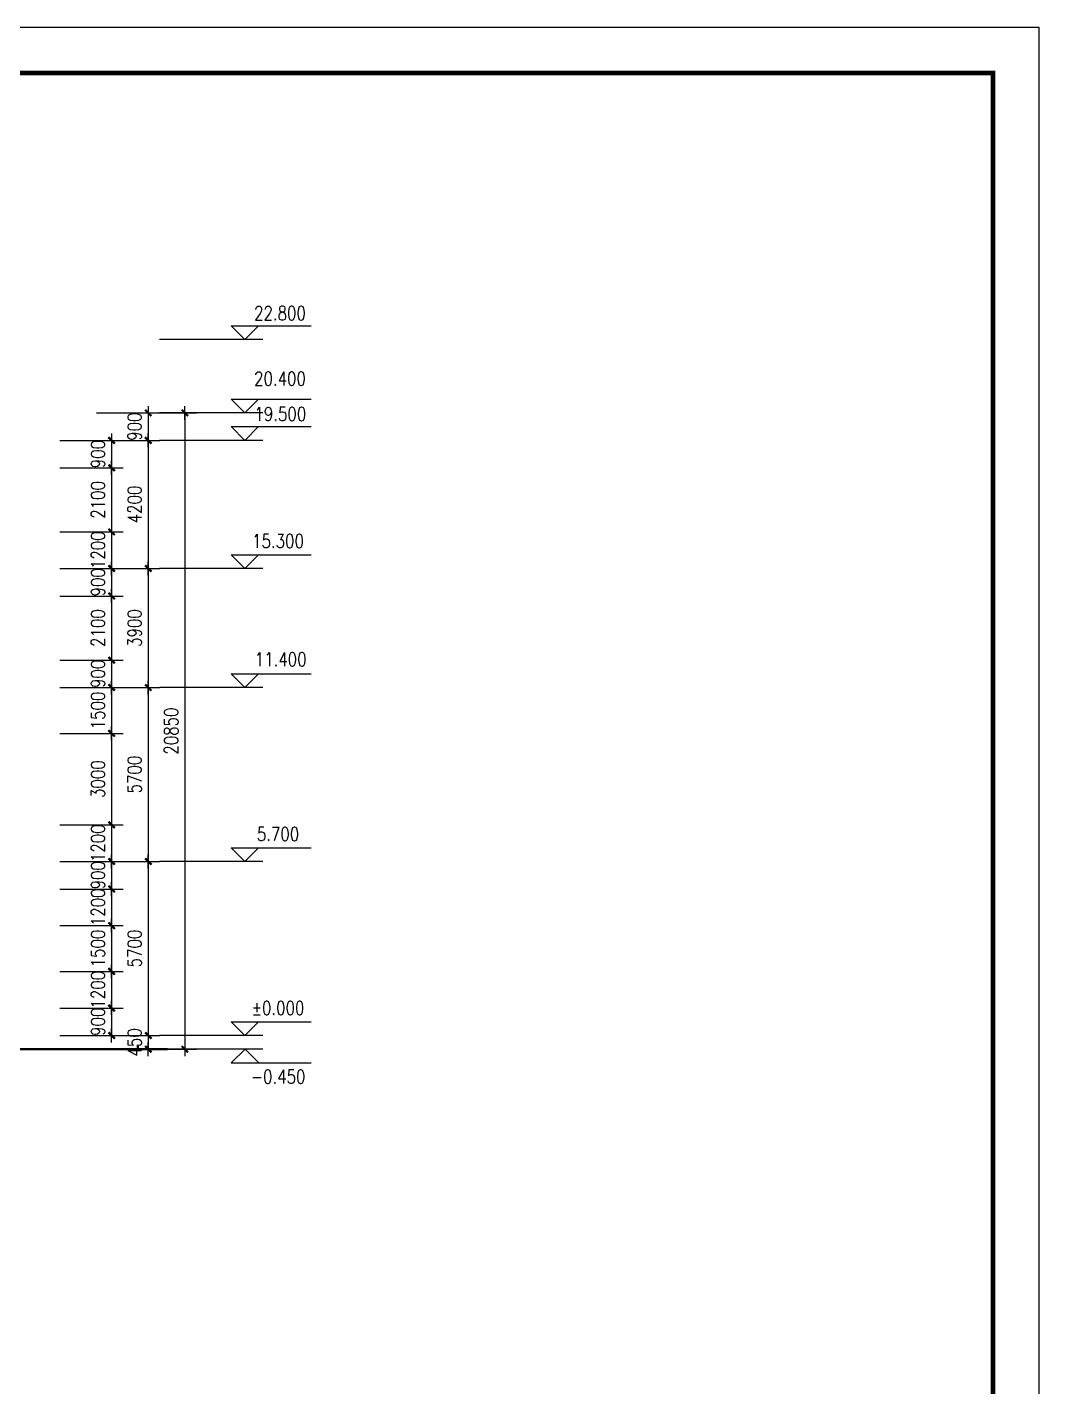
# Model space of a CAD drawing. Extents: x -55219 to 470149, y 494712 to 780039.
# Drawn here: x 171184 to 204320, y 539262 to 583812 of the extents above; entities that cross this region are included whole.
import ezdxf
from ezdxf.enums import TextEntityAlignment as Align

# ---------------------------------------------------------------- set-up
doc = ezdxf.new("R2010")
doc.units = 0
doc.header["$LTSCALE"] = 1500
doc.header["$MEASUREMENT"] = 0
doc.layers.get('0').update_dxf_attribs({"linetype": 'CONTINUOUS'})
doc.layers.get('DEFPOINTS').update_dxf_attribs({"linetype": 'CONTINUOUS'})
doc.layers.add('LVTRY', color=6, linetype='CONTINUOUS')
doc.layers.add('PUB_TITLE', color=4, linetype='CONTINUOUS')
doc.styles.add('DIM_FONT', font='SIMPLEX.shx', dxfattribs={"width": 0.8})
doc.dimstyles.new('DIMA150', dxfattribs={"dimscale": 1.5, "dimtxt": 300, "dimasz": 1, "dimexe": 250, "dimexo": 300, "dimgap": 150, "dimtad": 1, "dimdec": 0, "dimzin": 0, "dimdsep": 46, "dimtxsty": 'DIM_FONT', "dimblk": '_DIMX', "dimcen": 0.09, "dimse1": 1, "dimclrt": 7, "dimadec": 0, "dimazin": 0, "dimtfac": 1, "dimtdec": 0, "dimtix": 1, "dimtmove": 2, "dimatfit": 3, "dimldrblk": '_DIMX', "dimfxl": 1, "dimtolj": 1, "dimtzin": 0, "dimarcsym": 0})
doc.dimstyles.new('DIMN150', dxfattribs={"dimscale": 1.5, "dimtxt": 300, "dimasz": 1, "dimexe": 250, "dimexo": 300, "dimgap": 150, "dimtad": 1, "dimdec": 0, "dimzin": 0, "dimdsep": 46, "dimtxsty": 'DIM_FONT', "dimblk": '_DIMX', "dimcen": 0.09, "dimclrt": 7, "dimadec": 0, "dimazin": 0, "dimtfac": 1, "dimtdec": 0, "dimtix": 1, "dimtmove": 2, "dimatfit": 3, "dimldrblk": '_DIMX', "dimfxl": 1, "dimtolj": 1, "dimtzin": 0, "dimarcsym": 0})

# ---------------------------------------------------------------- blocks, each defined once
blk = doc.blocks.new('_DIMX')
blk.add_line((-150, 0), (150, 0))
at = {"const_width": 50}
blk.add_lwpolyline([(-70, -70), (70, 70)], dxfattribs=at)
blk = doc.blocks.new('*D678')
at = {"color": 0, "linetype": 'ByBlock'}
for p, q in [((173454, 566073), (175525, 566073)), ((175150, 566072), (175150, 562175)), ((173454, 562173), (175525, 562173))]:
    blk.add_line(p, q, dxfattribs=at)
at = {"layer": 'DEFPOINTS', "color": 0, "linetype": 'ByBlock'}
for p in [(173004, 566073), (173004, 562173), (175150, 562173)]:
    blk.add_point(p, dxfattribs=at)
at = {"color": 0, "linetype": 'ByBlock', "xscale": 1.5, "yscale": 1.5, "zscale": 1.5}
for p, rotation in [((175150, 566073), 90), ((175150, 562173), 270)]:
    blk.add_blockref('_DIMX', p, dxfattribs=dict(at, rotation=rotation))
at = {"color": 7, "linetype": 'ByBlock', "insert": (174700, 564123), "char_height": 450, "attachment_point": 5, "rotation": 90, "style": 'DIM_FONT'}
blk.add_mtext('\\A1;3900', dxfattribs=at)
blk = doc.blocks.new('*D677')
at = {"color": 0, "linetype": 'ByBlock'}
for p, q in [((173454, 562173), (175525, 562173)), ((175150, 562172), (175150, 556475)), ((173454, 556473), (175525, 556473))]:
    blk.add_line(p, q, dxfattribs=at)
at = {"layer": 'DEFPOINTS', "color": 0, "linetype": 'ByBlock'}
for p in [(173004, 562173), (173004, 556473), (175150, 556473)]:
    blk.add_point(p, dxfattribs=at)
at = {"color": 0, "linetype": 'ByBlock', "xscale": 1.5, "yscale": 1.5, "zscale": 1.5}
for p, rotation in [((175150, 562173), 90), ((175150, 556473), 270)]:
    blk.add_blockref('_DIMX', p, dxfattribs=dict(at, rotation=rotation))
at = {"color": 7, "linetype": 'ByBlock', "insert": (174700, 559323), "char_height": 450, "attachment_point": 5, "rotation": 90, "style": 'DIM_FONT'}
blk.add_mtext('\\A1;5700', dxfattribs=at)
blk = doc.blocks.new('*D676')
at = {"color": 0, "linetype": 'ByBlock'}
for p, q in [((173454, 556473), (175525, 556473)), ((175150, 556472), (175150, 550775)), ((173454, 550773), (175525, 550773))]:
    blk.add_line(p, q, dxfattribs=at)
at = {"layer": 'DEFPOINTS', "color": 0, "linetype": 'ByBlock'}
for p in [(173004, 556473), (173004, 550773), (175150, 550773)]:
    blk.add_point(p, dxfattribs=at)
at = {"color": 0, "linetype": 'ByBlock', "xscale": 1.5, "yscale": 1.5, "zscale": 1.5}
for p, rotation in [((175150, 556473), 90), ((175150, 550773), 270)]:
    blk.add_blockref('_DIMX', p, dxfattribs=dict(at, rotation=rotation))
at = {"color": 7, "linetype": 'ByBlock', "insert": (174700, 553623), "char_height": 450, "attachment_point": 5, "rotation": 90, "style": 'DIM_FONT'}
blk.add_mtext('\\A1;5700', dxfattribs=at)
blk = doc.blocks.new('*D675')
at = {"color": 0, "linetype": 'ByBlock'}
for p, q in [((173454, 550773), (175525, 550773)), ((175150, 550775), (175150, 550776)), ((175150, 550773), (175150, 550323)), ((173454, 550323), (175525, 550323)), ((175150, 550322), (175150, 550320))]:
    blk.add_line(p, q, dxfattribs=at)
at = {"layer": 'DEFPOINTS', "color": 0, "linetype": 'ByBlock'}
for p in [(173004, 550773), (173004, 550323), (175150, 550323)]:
    blk.add_point(p, dxfattribs=at)
at = {"color": 0, "linetype": 'ByBlock', "xscale": 1.5, "yscale": 1.5, "zscale": 1.5}
for p, rotation in [((175150, 550773), 270), ((175150, 550323), 90)]:
    blk.add_blockref('_DIMX', p, dxfattribs=dict(at, rotation=rotation))
at = {"color": 7, "linetype": 'ByBlock', "insert": (174700, 550548), "char_height": 450, "attachment_point": 5, "rotation": 90, "style": 'DIM_FONT'}
blk.add_mtext('\\A1;450', dxfattribs=at)
blk = doc.blocks.new('*D673')
at = {"color": 0, "linetype": 'ByBlock'}
for p, q in [((174654, 571173), (176725, 571173)), ((176350, 571172), (176350, 550325)), ((174654, 550323), (176725, 550323))]:
    blk.add_line(p, q, dxfattribs=at)
at = {"layer": 'DEFPOINTS', "color": 0, "linetype": 'ByBlock'}
for p in [(174204, 571173), (174204, 550323), (176350, 550323)]:
    blk.add_point(p, dxfattribs=at)
at = {"color": 0, "linetype": 'ByBlock', "xscale": 1.5, "yscale": 1.5, "zscale": 1.5}
for p, rotation in [((176350, 571173), 90), ((176350, 550323), 270)]:
    blk.add_blockref('_DIMX', p, dxfattribs=dict(at, rotation=rotation))
at = {"color": 7, "linetype": 'ByBlock', "insert": (175900, 560748), "char_height": 450, "attachment_point": 5, "rotation": 90, "style": 'DIM_FONT'}
blk.add_mtext('\\A1;20850', dxfattribs=at)
blk = doc.blocks.new('*D679')
at = {"color": 0, "linetype": 'ByBlock'}
for p, q in [((173454, 571173), (175525, 571173)), ((175150, 571175), (175150, 571176)), ((175150, 571173), (175150, 570273)), ((173454, 570273), (175525, 570273)), ((175150, 570272), (175150, 570270))]:
    blk.add_line(p, q, dxfattribs=at)
at = {"layer": 'DEFPOINTS', "color": 0, "linetype": 'ByBlock'}
for p in [(173004, 571173), (173004, 570273), (175150, 570273)]:
    blk.add_point(p, dxfattribs=at)
at = {"color": 0, "linetype": 'ByBlock', "xscale": 1.5, "yscale": 1.5, "zscale": 1.5}
for p, rotation in [((175150, 571173), 270), ((175150, 570273), 90)]:
    blk.add_blockref('_DIMX', p, dxfattribs=dict(at, rotation=rotation))
at = {"color": 7, "linetype": 'ByBlock', "insert": (174700, 570723), "char_height": 450, "attachment_point": 5, "rotation": 90, "style": 'DIM_FONT'}
blk.add_mtext('\\A1;900', dxfattribs=at)
blk = doc.blocks.new('*D674')
at = {"color": 0, "linetype": 'ByBlock'}
for p, q in [((175150, 570272), (175150, 566075)), ((173454, 566073), (175525, 566073))]:
    blk.add_line(p, q, dxfattribs=at)
at = {"layer": 'DEFPOINTS', "color": 0, "linetype": 'ByBlock'}
for p in [(173004, 570273), (173004, 566073), (175150, 566073)]:
    blk.add_point(p, dxfattribs=at)
at = {"color": 0, "linetype": 'ByBlock', "xscale": 1.5, "yscale": 1.5, "zscale": 1.5}
for p, rotation in [((175150, 570273), 90), ((175150, 566073), 270)]:
    blk.add_blockref('_DIMX', p, dxfattribs=dict(at, rotation=rotation))
at = {"color": 7, "linetype": 'ByBlock', "insert": (174700, 568173), "char_height": 450, "attachment_point": 5, "rotation": 90, "style": 'DIM_FONT'}
blk.add_mtext('\\A1;4200', dxfattribs=at)
blk = doc.blocks.new('*D691')
at = {"color": 0, "linetype": 'ByBlock'}
for p, q in [((172254, 570273), (174325, 570273)), ((173950, 570275), (173950, 570276)), ((173950, 570273), (173950, 569373)), ((172254, 569373), (174325, 569373)), ((173950, 569372), (173950, 569370))]:
    blk.add_line(p, q, dxfattribs=at)
at = {"layer": 'DEFPOINTS', "color": 0, "linetype": 'ByBlock'}
for p in [(171804, 570273), (171804, 569373), (173950, 569373)]:
    blk.add_point(p, dxfattribs=at)
at = {"color": 0, "linetype": 'ByBlock', "xscale": 1.5, "yscale": 1.5, "zscale": 1.5}
for p, rotation in [((173950, 570273), 270), ((173950, 569373), 90)]:
    blk.add_blockref('_DIMX', p, dxfattribs=dict(at, rotation=rotation))
at = {"color": 7, "linetype": 'ByBlock', "insert": (173500, 569823), "char_height": 450, "attachment_point": 5, "rotation": 90, "style": 'DIM_FONT'}
blk.add_mtext('\\A1;900', dxfattribs=at)
blk = doc.blocks.new('*D688')
at = {"color": 0, "linetype": 'ByBlock'}
for p, q in [((172254, 566073), (174325, 566073)), ((173950, 566075), (173950, 566076)), ((173950, 566073), (173950, 565173)), ((172254, 565173), (174325, 565173)), ((173950, 565172), (173950, 565170))]:
    blk.add_line(p, q, dxfattribs=at)
at = {"layer": 'DEFPOINTS', "color": 0, "linetype": 'ByBlock'}
for p in [(171804, 566073), (171804, 565173), (173950, 565173)]:
    blk.add_point(p, dxfattribs=at)
at = {"color": 0, "linetype": 'ByBlock', "xscale": 1.5, "yscale": 1.5, "zscale": 1.5}
for p, rotation in [((173950, 566073), 270), ((173950, 565173), 90)]:
    blk.add_blockref('_DIMX', p, dxfattribs=dict(at, rotation=rotation))
at = {"color": 7, "linetype": 'ByBlock', "insert": (173500, 565623), "char_height": 450, "attachment_point": 5, "rotation": 90, "style": 'DIM_FONT'}
blk.add_mtext('\\A1;900', dxfattribs=at)
blk = doc.blocks.new('*D689')
at = {"color": 0, "linetype": 'ByBlock'}
for p, q in [((172254, 562173), (174325, 562173)), ((173950, 562175), (173950, 562176)), ((173950, 562173), (173950, 560673)), ((172254, 560673), (174325, 560673)), ((173950, 560672), (173950, 560670))]:
    blk.add_line(p, q, dxfattribs=at)
at = {"layer": 'DEFPOINTS', "color": 0, "linetype": 'ByBlock'}
for p in [(171804, 562173), (171804, 560673), (173950, 560673)]:
    blk.add_point(p, dxfattribs=at)
at = {"color": 0, "linetype": 'ByBlock', "xscale": 1.5, "yscale": 1.5, "zscale": 1.5}
for p, rotation in [((173950, 562173), 270), ((173950, 560673), 90)]:
    blk.add_blockref('_DIMX', p, dxfattribs=dict(at, rotation=rotation))
at = {"color": 7, "linetype": 'ByBlock', "insert": (173500, 561423), "char_height": 450, "attachment_point": 5, "rotation": 90, "style": 'DIM_FONT'}
blk.add_mtext('\\A1;1500', dxfattribs=at)
blk = doc.blocks.new('*D690')
at = {"color": 0, "linetype": 'ByBlock'}
for p, q in [((172254, 556473), (174325, 556473)), ((173950, 556475), (173950, 556476)), ((173950, 556473), (173950, 555573)), ((172254, 555573), (174325, 555573)), ((173950, 555572), (173950, 555570))]:
    blk.add_line(p, q, dxfattribs=at)
at = {"layer": 'DEFPOINTS', "color": 0, "linetype": 'ByBlock'}
for p in [(171804, 556473), (171804, 555573), (173950, 555573)]:
    blk.add_point(p, dxfattribs=at)
at = {"color": 0, "linetype": 'ByBlock', "xscale": 1.5, "yscale": 1.5, "zscale": 1.5}
for p, rotation in [((173950, 556473), 270), ((173950, 555573), 90)]:
    blk.add_blockref('_DIMX', p, dxfattribs=dict(at, rotation=rotation))
at = {"color": 7, "linetype": 'ByBlock', "insert": (173500, 556023), "char_height": 450, "attachment_point": 5, "rotation": 90, "style": 'DIM_FONT'}
blk.add_mtext('\\A1;900', dxfattribs=at)
blk = doc.blocks.new('*D692')
at = {"color": 0, "linetype": 'ByBlock'}
for p, q in [((172254, 569373), (174325, 569373)), ((173950, 569372), (173950, 567275)), ((172254, 567273), (174325, 567273))]:
    blk.add_line(p, q, dxfattribs=at)
at = {"layer": 'DEFPOINTS', "color": 0, "linetype": 'ByBlock'}
for p in [(171804, 569373), (171804, 567273), (173950, 567273)]:
    blk.add_point(p, dxfattribs=at)
at = {"color": 0, "linetype": 'ByBlock', "xscale": 1.5, "yscale": 1.5, "zscale": 1.5}
for p, rotation in [((173950, 569373), 90), ((173950, 567273), 270)]:
    blk.add_blockref('_DIMX', p, dxfattribs=dict(at, rotation=rotation))
at = {"color": 7, "linetype": 'ByBlock', "insert": (173500, 568323), "char_height": 450, "attachment_point": 5, "rotation": 90, "style": 'DIM_FONT'}
blk.add_mtext('\\A1;2100', dxfattribs=at)
blk = doc.blocks.new('*D693')
at = {"color": 0, "linetype": 'ByBlock'}
for p, q in [((172254, 567273), (174325, 567273)), ((173950, 567275), (173950, 567276)), ((173950, 567273), (173950, 566073)), ((172254, 566073), (174325, 566073)), ((173950, 566072), (173950, 566070))]:
    blk.add_line(p, q, dxfattribs=at)
at = {"layer": 'DEFPOINTS', "color": 0, "linetype": 'ByBlock'}
for p in [(171804, 567273), (171804, 566073), (173950, 566073)]:
    blk.add_point(p, dxfattribs=at)
at = {"color": 0, "linetype": 'ByBlock', "xscale": 1.5, "yscale": 1.5, "zscale": 1.5}
for p, rotation in [((173950, 567273), 270), ((173950, 566073), 90)]:
    blk.add_blockref('_DIMX', p, dxfattribs=dict(at, rotation=rotation))
at = {"color": 7, "linetype": 'ByBlock', "insert": (173500, 566673), "char_height": 450, "attachment_point": 5, "rotation": 90, "style": 'DIM_FONT'}
blk.add_mtext('\\A1;1200', dxfattribs=at)
blk = doc.blocks.new('*D694')
at = {"color": 0, "linetype": 'ByBlock'}
for p, q in [((172254, 565173), (174325, 565173)), ((173950, 565172), (173950, 563075)), ((172254, 563073), (174325, 563073))]:
    blk.add_line(p, q, dxfattribs=at)
at = {"layer": 'DEFPOINTS', "color": 0, "linetype": 'ByBlock'}
for p in [(171804, 565173), (171804, 563073), (173950, 563073)]:
    blk.add_point(p, dxfattribs=at)
at = {"color": 0, "linetype": 'ByBlock', "xscale": 1.5, "yscale": 1.5, "zscale": 1.5}
for p, rotation in [((173950, 565173), 90), ((173950, 563073), 270)]:
    blk.add_blockref('_DIMX', p, dxfattribs=dict(at, rotation=rotation))
at = {"color": 7, "linetype": 'ByBlock', "insert": (173500, 564123), "char_height": 450, "attachment_point": 5, "rotation": 90, "style": 'DIM_FONT'}
blk.add_mtext('\\A1;2100', dxfattribs=at)
blk = doc.blocks.new('*D695')
at = {"color": 0, "linetype": 'ByBlock'}
for p, q in [((172254, 563073), (174325, 563073)), ((173950, 563075), (173950, 563076)), ((173950, 563073), (173950, 562173)), ((172254, 562173), (174325, 562173)), ((173950, 562172), (173950, 562170))]:
    blk.add_line(p, q, dxfattribs=at)
at = {"layer": 'DEFPOINTS', "color": 0, "linetype": 'ByBlock'}
for p in [(171804, 563073), (171804, 562173), (173950, 562173)]:
    blk.add_point(p, dxfattribs=at)
at = {"color": 0, "linetype": 'ByBlock', "xscale": 1.5, "yscale": 1.5, "zscale": 1.5}
for p, rotation in [((173950, 563073), 270), ((173950, 562173), 90)]:
    blk.add_blockref('_DIMX', p, dxfattribs=dict(at, rotation=rotation))
at = {"color": 7, "linetype": 'ByBlock', "insert": (173500, 562623), "char_height": 450, "attachment_point": 5, "rotation": 90, "style": 'DIM_FONT'}
blk.add_mtext('\\A1;900', dxfattribs=at)
blk = doc.blocks.new('*D696')
at = {"color": 0, "linetype": 'ByBlock'}
for p, q in [((172254, 560673), (174325, 560673)), ((173950, 560672), (173950, 557675)), ((172254, 557673), (174325, 557673))]:
    blk.add_line(p, q, dxfattribs=at)
at = {"layer": 'DEFPOINTS', "color": 0, "linetype": 'ByBlock'}
for p in [(171804, 560673), (171804, 557673), (173950, 557673)]:
    blk.add_point(p, dxfattribs=at)
at = {"color": 0, "linetype": 'ByBlock', "xscale": 1.5, "yscale": 1.5, "zscale": 1.5}
for p, rotation in [((173950, 560673), 90), ((173950, 557673), 270)]:
    blk.add_blockref('_DIMX', p, dxfattribs=dict(at, rotation=rotation))
at = {"color": 7, "linetype": 'ByBlock', "insert": (173500, 559173), "char_height": 450, "attachment_point": 5, "rotation": 90, "style": 'DIM_FONT'}
blk.add_mtext('\\A1;3000', dxfattribs=at)
blk = doc.blocks.new('*D697')
at = {"color": 0, "linetype": 'ByBlock'}
for p, q in [((172254, 557673), (174325, 557673)), ((173950, 557675), (173950, 557676)), ((173950, 557673), (173950, 556473)), ((172254, 556473), (174325, 556473)), ((173950, 556472), (173950, 556470))]:
    blk.add_line(p, q, dxfattribs=at)
at = {"layer": 'DEFPOINTS', "color": 0, "linetype": 'ByBlock'}
for p in [(171804, 557673), (171804, 556473), (173950, 556473)]:
    blk.add_point(p, dxfattribs=at)
at = {"color": 0, "linetype": 'ByBlock', "xscale": 1.5, "yscale": 1.5, "zscale": 1.5}
for p, rotation in [((173950, 557673), 270), ((173950, 556473), 90)]:
    blk.add_blockref('_DIMX', p, dxfattribs=dict(at, rotation=rotation))
at = {"color": 7, "linetype": 'ByBlock', "insert": (173500, 557073), "char_height": 450, "attachment_point": 5, "rotation": 90, "style": 'DIM_FONT'}
blk.add_mtext('\\A1;1200', dxfattribs=at)
blk = doc.blocks.new('*D698')
at = {"color": 0, "linetype": 'ByBlock'}
for p, q in [((172254, 555573), (174325, 555573)), ((173950, 555575), (173950, 555576)), ((173950, 555573), (173950, 554373)), ((172254, 554373), (174325, 554373)), ((173950, 554372), (173950, 554370))]:
    blk.add_line(p, q, dxfattribs=at)
at = {"layer": 'DEFPOINTS', "color": 0, "linetype": 'ByBlock'}
for p in [(171804, 555573), (171804, 554373), (173950, 554373)]:
    blk.add_point(p, dxfattribs=at)
at = {"color": 0, "linetype": 'ByBlock', "xscale": 1.5, "yscale": 1.5, "zscale": 1.5}
for p, rotation in [((173950, 555573), 270), ((173950, 554373), 90)]:
    blk.add_blockref('_DIMX', p, dxfattribs=dict(at, rotation=rotation))
at = {"color": 7, "linetype": 'ByBlock', "insert": (173500, 554973), "char_height": 450, "attachment_point": 5, "rotation": 90, "style": 'DIM_FONT'}
blk.add_mtext('\\A1;1200', dxfattribs=at)
blk = doc.blocks.new('*D699')
at = {"color": 0, "linetype": 'ByBlock'}
for p, q in [((172254, 554373), (174325, 554373)), ((173950, 554375), (173950, 554376)), ((173950, 554373), (173950, 552873)), ((172254, 552873), (174325, 552873)), ((173950, 552872), (173950, 552870))]:
    blk.add_line(p, q, dxfattribs=at)
at = {"layer": 'DEFPOINTS', "color": 0, "linetype": 'ByBlock'}
for p in [(171804, 554373), (171804, 552873), (173950, 552873)]:
    blk.add_point(p, dxfattribs=at)
at = {"color": 0, "linetype": 'ByBlock', "xscale": 1.5, "yscale": 1.5, "zscale": 1.5}
for p, rotation in [((173950, 554373), 270), ((173950, 552873), 90)]:
    blk.add_blockref('_DIMX', p, dxfattribs=dict(at, rotation=rotation))
at = {"color": 7, "linetype": 'ByBlock', "insert": (173500, 553623), "char_height": 450, "attachment_point": 5, "rotation": 90, "style": 'DIM_FONT'}
blk.add_mtext('\\A1;1500', dxfattribs=at)
blk = doc.blocks.new('*D700')
at = {"color": 0, "linetype": 'ByBlock'}
for p, q in [((172254, 552873), (174325, 552873)), ((173950, 552875), (173950, 552876)), ((173950, 552873), (173950, 551673)), ((172254, 551673), (174325, 551673)), ((173950, 551672), (173950, 551670))]:
    blk.add_line(p, q, dxfattribs=at)
at = {"layer": 'DEFPOINTS', "color": 0, "linetype": 'ByBlock'}
for p in [(171804, 552873), (171804, 551673), (173950, 551673)]:
    blk.add_point(p, dxfattribs=at)
at = {"color": 0, "linetype": 'ByBlock', "xscale": 1.5, "yscale": 1.5, "zscale": 1.5}
for p, rotation in [((173950, 552873), 270), ((173950, 551673), 90)]:
    blk.add_blockref('_DIMX', p, dxfattribs=dict(at, rotation=rotation))
at = {"color": 7, "linetype": 'ByBlock', "insert": (173500, 552273), "char_height": 450, "attachment_point": 5, "rotation": 90, "style": 'DIM_FONT'}
blk.add_mtext('\\A1;1200', dxfattribs=at)
blk = doc.blocks.new('*D701')
at = {"color": 0, "linetype": 'ByBlock'}
for p, q in [((172254, 551673), (174325, 551673)), ((173950, 551675), (173950, 551676)), ((173950, 551673), (173950, 550773)), ((172254, 550773), (174325, 550773)), ((173950, 550772), (173950, 550770))]:
    blk.add_line(p, q, dxfattribs=at)
at = {"layer": 'DEFPOINTS', "color": 0, "linetype": 'ByBlock'}
for p in [(171804, 551673), (171804, 550773), (173950, 550773)]:
    blk.add_point(p, dxfattribs=at)
at = {"color": 0, "linetype": 'ByBlock', "xscale": 1.5, "yscale": 1.5, "zscale": 1.5}
for p, rotation in [((173950, 551673), 270), ((173950, 550773), 90)]:
    blk.add_blockref('_DIMX', p, dxfattribs=dict(at, rotation=rotation))
at = {"color": 7, "linetype": 'ByBlock', "insert": (173500, 551223), "char_height": 450, "attachment_point": 5, "rotation": 90, "style": 'DIM_FONT'}
blk.add_mtext('\\A1;900', dxfattribs=at)

msp = doc.modelspace()

# ---------------------------------------------------------------- linework, layer by layer
at = {"layer": 'LVTRY', "color": 7}
for p, q in [((178315.3, 573573.4), (177865.3, 574023.4)), ((177865.3, 574023.4), (178765.3, 574023.4)), ((178765.3, 574023.4), (178315.3, 573573.4)), ((178315.3, 574023.4), (180483.9, 574023.4)), ((178900.6, 573573.4), (175522.5, 573573.4)), ((178315.3, 571173.4), (177865.3, 571623.4)), ((177865.3, 571623.4), (178765.3, 571623.4)), ((178765.3, 571623.4), (178315.3, 571173.4)), ((178315.3, 571623.4), (180483.9, 571623.4)), ((178900.6, 571173.4), (175522.5, 571173.4)), ((178315.3, 570273.4), (177865.3, 570723.4)), ((177865.3, 570723.4), (178765.3, 570723.4)), ((178765.3, 570723.4), (178315.3, 570273.4)), ((178315.3, 570723.4), (180483.9, 570723.4)), ((178900.6, 570273.4), (175522.5, 570273.4)), ((178315.3, 566073.4), (177865.3, 566523.4)), ((177865.3, 566523.4), (178765.3, 566523.4)), ((178765.3, 566523.4), (178315.3, 566073.4)), ((178315.3, 566523.4), (180483.9, 566523.4)), ((178900.6, 566073.4), (175522.5, 566073.4)), ((178315.3, 562173.4), (177865.3, 562623.4)), ((177865.3, 562623.4), (178765.3, 562623.4)), ((178765.3, 562623.4), (178315.3, 562173.4)), ((178315.3, 562623.4), (180483.9, 562623.4)), ((178900.6, 562173.4), (175522.5, 562173.4)), ((178315.3, 556473.4), (177865.3, 556923.4)), ((177865.3, 556923.4), (178765.3, 556923.4)), ((178765.3, 556923.4), (178315.3, 556473.4)), ((178315.3, 556923.4), (180483.9, 556923.4)), ((178900.6, 556473.4), (175522.5, 556473.4)), ((178315.3, 550773.4), (177865.3, 551223.4)), ((177865.3, 551223.4), (178765.3, 551223.4)), ((178765.3, 551223.4), (178315.3, 550773.4)), ((178315.3, 551223.4), (180483.9, 551223.4)), ((178900.6, 550773.4), (175522.5, 550773.4)), ((178900.6, 550323.4), (175522.5, 550323.4)), ((178320, 550323.4), (177870, 549873.4)), ((178770, 549873.4), (178320, 550323.4)), ((177870, 549873.4), (178770, 549873.4)), ((178320, 549873.4), (180488.5, 549873.4))]:
    msp.add_line(p, q, dxfattribs=at)
at = {"layer": 'LVTRY', "color": 7, "const_width": 75}
for points in [[(175787.9, 550323.4), (168726.5, 550323.4)], [(174804.2, 550473.4), (174804.2, 550323.4)]]:
    msp.add_lwpolyline(points, dxfattribs=at)
at = {"layer": 'PUB_TITLE'}
msp.add_lwpolyline([(78169.5, 494711.6), (78169.5, 583811.6), (204319.5, 583811.6), (204319.5, 494711.6)], close=True, dxfattribs=at)
at = {"layer": 'PUB_TITLE', "const_width": 150}
msp.add_lwpolyline([(81919.5, 496211.6), (202819.5, 496211.6), (202819.5, 582311.6), (81919.5, 582311.6)], close=True, dxfattribs=at)

# ---------------------------------------------------------------- texts
at = {"layer": 'LVTRY', "color": 7, "style": 'DIM_FONT', "width": 0.8}
for s, p in [('22.800', (179463.9, 574441.6)), ('20.400', (179463.9, 572298.4)), ('19.500', (179475.3, 571138.3)), ('15.300', (179399.6, 566973.4)), ('11.400', (179486.7, 563098.6)), ('5.700', (179399.6, 557373.4)), ('%%p0.000', (179399.6, 551673.4)), ('-0.450', (179404.3, 549423.4))]:
    msp.add_text(s, height=450, dxfattribs=at).set_placement(p, align=Align.MIDDLE)

# ---------------------------------------------------------------- dimensions: what is measured, and where the dimension line sits
at = {"layer": 'LVTRY', "color": 7}
for base, p1, p2, dimstyle, picture, middle in [((175150.2, 570273.4), (173004.2, 571173.4), (173004.2, 570273.4), 'DIMN150', '*D679', (174700.2, 570723.4)), ((176350.2, 550323.4), (174204.2, 571173.4), (174204.2, 550323.4), 'DIMN150', '*D673', (175900.2, 560748.4)), ((173950.2, 569373.4), (171804.2, 570273.4), (171804.2, 569373.4), 'DIMN150', '*D691', (173500.2, 569823.4)), ((175150.2, 566073.4), (173004.2, 570273.4), (173004.2, 566073.4), 'DIMA150', '*D674', (174700.2, 568173.4)), ((173950.2, 567273.4), (171804.2, 569373.4), (171804.2, 567273.4), 'DIMN150', '*D692', (173500.2, 568323.4)), ((173950.2, 566073.4), (171804.2, 567273.4), (171804.2, 566073.4), 'DIMN150', '*D693', (173500.2, 566673.4)), ((173950.2, 565173.4), (171804.2, 566073.4), (171804.2, 565173.4), 'DIMN150', '*D688', (173500.2, 565623.4)), ((175150.2, 562173.4), (173004.2, 566073.4), (173004.2, 562173.4), 'DIMN150', '*D678', (174700.2, 564123.4)), ((173950.2, 563073.4), (171804.2, 565173.4), (171804.2, 563073.4), 'DIMN150', '*D694', (173500.2, 564123.4)), ((173950.2, 562173.4), (171804.2, 563073.4), (171804.2, 562173.4), 'DIMN150', '*D695', (173500.2, 562623.4)), ((173950.2, 560673.4), (171804.2, 562173.4), (171804.2, 560673.4), 'DIMN150', '*D689', (173500.2, 561423.4)), ((175150.2, 556473.4), (173004.2, 562173.4), (173004.2, 556473.4), 'DIMN150', '*D677', (174700.2, 559323.4)), ((173950.2, 557673.4), (171804.2, 560673.4), (171804.2, 557673.4), 'DIMN150', '*D696', (173500.2, 559173.4)), ((173950.2, 556473.4), (171804.2, 557673.4), (171804.2, 556473.4), 'DIMN150', '*D697', (173500.2, 557073.4)), ((173950.2, 555573.4), (171804.2, 556473.4), (171804.2, 555573.4), 'DIMN150', '*D690', (173500.2, 556023.4)), ((175150.2, 550773.4), (173004.2, 556473.4), (173004.2, 550773.4), 'DIMN150', '*D676', (174700.2, 553623.4)), ((173950.2, 554373.4), (171804.2, 555573.4), (171804.2, 554373.4), 'DIMN150', '*D698', (173500.2, 554973.4)), ((173950.2, 552873.4), (171804.2, 554373.4), (171804.2, 552873.4), 'DIMN150', '*D699', (173500.2, 553623.4)), ((173950.2, 551673.4), (171804.2, 552873.4), (171804.2, 551673.4), 'DIMN150', '*D700', (173500.2, 552273.4)), ((173950.2, 550773.4), (171804.2, 551673.4), (171804.2, 550773.4), 'DIMN150', '*D701', (173500.2, 551223.4)), ((175150.2, 550323.4), (173004.2, 550773.4), (173004.2, 550323.4), 'DIMN150', '*D675', (174700.2, 550548.4))]:
    dim = msp.add_linear_dim(base=base, p1=p1, p2=p2, angle=270, dimstyle=dimstyle, dxfattribs=at)
    dim.commit()
    dim.dimension.update_dxf_attribs({"geometry": picture, "text_midpoint": middle})

doc.saveas('drawing.dxf')
